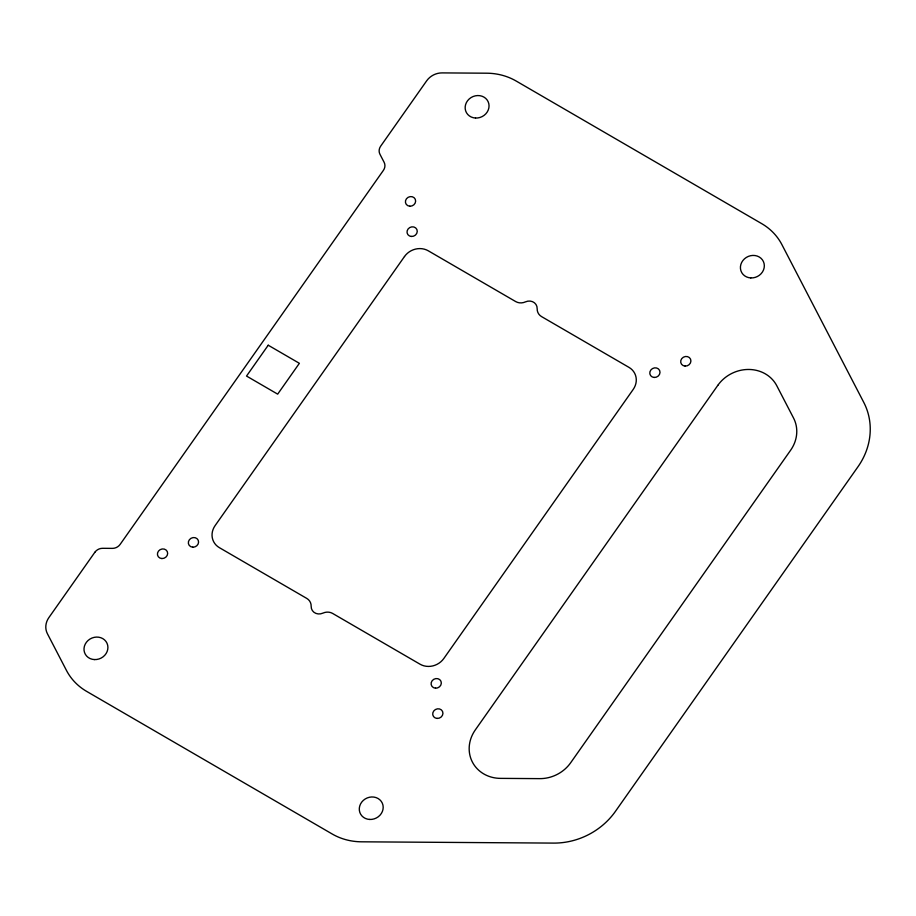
<?xml version="1.0" encoding="UTF-8"?>
<svg xmlns="http://www.w3.org/2000/svg" width="916" height="916" viewBox="0 0 916 916"><rect width="100%" height="100%" fill="white"/><g stroke="black" fill="none" stroke-linecap="round" stroke-linejoin="round"><path stroke-width="1.37" d="M94.852 552.279L48.857 617.636A17.381 15.755 -26.1 0 0 47.403 633.712L66.433 670.375A61.544 55.773 -26.1 0 0 86.608 691.362L332.165 833.984A61.544 55.773 -26.1 0 0 361.602 841.815L553.607 843.098A69.536 63.021 -26.1 0 0 615.46 811.324L857.983 466.748A69.536 63.021 -26.1 0 0 863.777 402.41L781.909 244.641A61.544 55.773 -26.1 0 0 761.723 223.653L516.166 81.032A61.544 55.773 -26.1 0 0 486.728 73.2L442.119 72.902A17.381 15.755 -26.1 0 0 426.65 80.837L380.655 146.194A8.691 7.878 -26.1 0 0 379.934 154.231L384.125 162.315A8.691 7.878 -26.1 0 1 383.403 170.353L120.133 544.402A8.691 7.878 -26.1 0 1 112.405 548.375L102.581 548.306A8.691 7.878 -26.1 0 0 94.852 552.279M268.228 345.218L246.53 376.052L277.674 394.143L299.372 363.309L268.228 345.218M404.494 256.526L215.1 525.624A17.381 15.755 -26.1 0 0 219.348 547.642L306.78 598.423A10.431 9.458 -26.1 0 1 311.165 606.3A8.691 7.878 -26.1 0 0 322.913 613.125A10.431 9.458 -26.1 0 1 332.623 613.434L420.055 664.215A17.381 15.755 -26.1 0 0 443.836 658.478L633.231 389.38A17.381 15.755 -26.1 0 0 628.983 367.373L541.551 316.593A10.431 9.458 -26.1 0 1 537.165 308.715A8.691 7.878 -26.1 0 0 525.418 301.891A10.431 9.458 -26.1 0 1 515.708 301.582L428.276 250.801A17.381 15.755 -26.1 0 0 404.494 256.526M717.823 385.338L475.301 729.926A34.774 31.51 -26.1 0 0 500.434 778.371L539.742 778.634A34.774 31.51 -26.1 0 0 570.668 762.753L790.645 450.203A34.774 31.51 -26.1 0 0 793.542 418.04L776.779 385.739A34.774 31.51 -26.1 0 0 717.823 385.338M685.111 366.091A5.21 4.729 -26.1 0 0 690.527 359.095A5.21 4.729 -26.1 0 0 681.733 358.637A5.21 4.729 -26.1 0 0 685.111 366.091M654.207 377.461A5.21 4.729 -26.1 0 0 659.623 370.465A5.21 4.729 -26.1 0 0 650.829 370.007A5.21 4.729 -26.1 0 0 654.207 377.461M411.456 236.465A5.21 4.729 -26.1 0 0 416.872 229.469A5.21 4.729 -26.1 0 0 408.067 229.011A5.21 4.729 -26.1 0 0 411.456 236.465M409.841 206.214A5.21 4.729 -26.1 0 0 415.257 199.219A5.21 4.729 -26.1 0 0 406.464 198.761A5.21 4.729 -26.1 0 0 409.841 206.214M161.869 558.554A5.21 4.729 -26.1 0 0 167.273 551.558A5.21 4.729 -26.1 0 0 158.479 551.1A5.21 4.729 -26.1 0 0 161.869 558.554M192.772 547.184A5.21 4.729 -26.1 0 0 198.188 540.188A5.21 4.729 -26.1 0 0 189.383 539.73A5.21 4.729 -26.1 0 0 192.772 547.184M437.138 718.43A5.21 4.729 -26.1 0 0 442.554 711.434A5.21 4.729 -26.1 0 0 433.749 710.976A5.21 4.729 -26.1 0 0 437.138 718.43M435.524 688.179A5.21 4.729 -26.1 0 0 440.94 681.183A5.21 4.729 -26.1 0 0 432.146 680.725A5.21 4.729 -26.1 0 0 435.524 688.179M94.382 659.577A12.171 11.026 -26.1 0 0 107.012 643.238A12.171 11.026 -26.1 0 0 86.482 642.173A12.171 11.026 -26.1 0 0 94.382 659.577M369.652 819.454A12.171 11.026 -26.1 0 0 382.293 803.126A12.171 11.026 -26.1 0 0 361.763 802.061A12.171 11.026 -26.1 0 0 369.652 819.454M475.519 118.038A12.171 11.026 -26.1 0 0 488.148 101.71A12.171 11.026 -26.1 0 0 467.629 100.646A12.171 11.026 -26.1 0 0 475.519 118.038M750.788 277.926A12.171 11.026 -26.1 0 0 763.429 261.587A12.171 11.026 -26.1 0 0 742.899 260.522A12.171 11.026 -26.1 0 0 750.788 277.926"/></g></svg>
